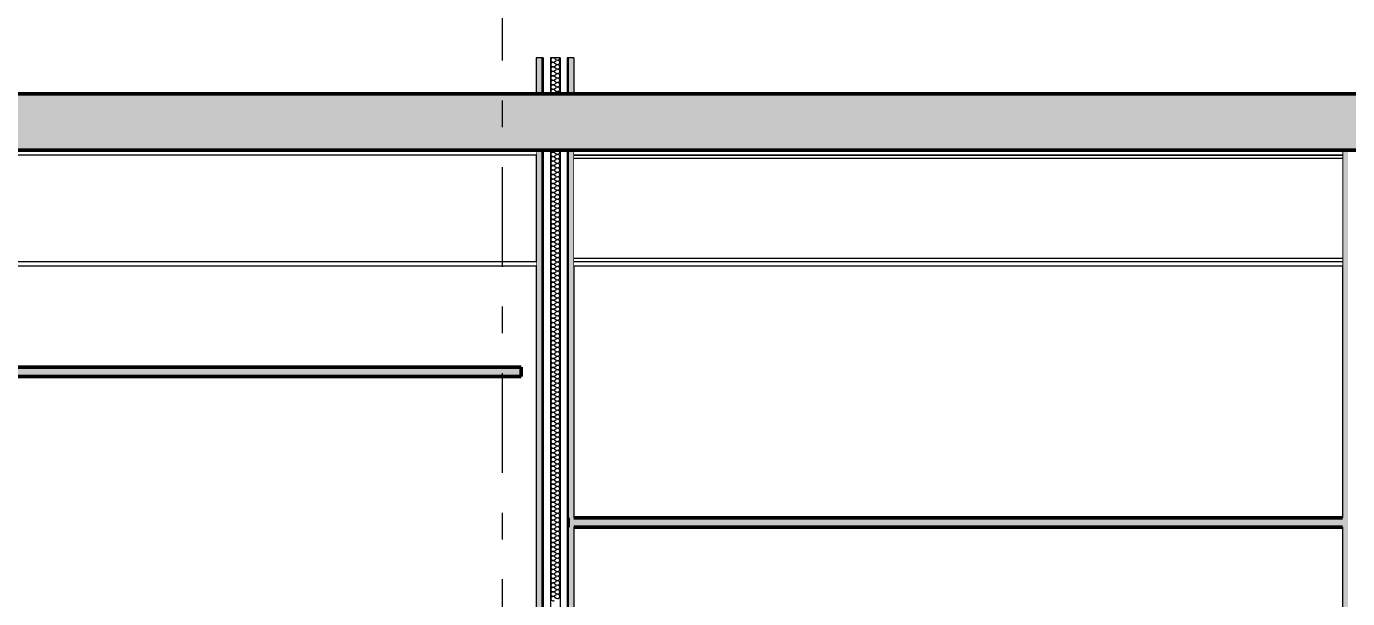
# Model space of a CAD drawing. Header units: millimetres. Extents: x -48147 to 1436659, y -488302 to 18123.
# Drawn here: x 1416074 to 1419576, y -472522 to -471004 of the extents above; entities that cross this region are included whole.
import ezdxf
from ezdxf.enums import TextEntityAlignment as Align

# ---------------------------------------------------------------- set-up
doc = ezdxf.new("R2010")
doc.units = ezdxf.units.MM
doc.header["$MEASUREMENT"] = 0
doc.linetypes.add('Double Dashed', pattern=[546.805537, 264.583325, -105.833328, 70.555556, -105.833328])
doc.linetypes.add('Wipeout_Contour', pattern=[1000, 0, -1000])
for name, color, linetype in [('A-230-M_FLOOR.IFC Import', 7, 'Continuous'), ('New_A-15-MG_Structural_Grid_Phase_2', 7, 'Continuous'), ('New_A-20-M_Ceiling', 7, 'Continuous'), ('New_A-20-M_Floor_Slab', 7, 'Continuous'), ('New_A-25-M_Wall_Int', 7, 'Continuous'), ('New_A-95-D_1_20', 7, 'Continuous'), ('S-280-M_STRUCT_FRAME.IFC Import', 7, 'Continuous')]:
    doc.layers.add(name, color=color, linetype=linetype)
for name, color, linetype, lineweight, true_color in [('A-230-M_FLOOR.IFC Import_Pen_No__109', 7, 'Continuous', 15, 0xa6a6a6), ('A-230-M_FLOOR.IFC Import_Pen_No__29', 7, 'Continuous', 50, 0x2a2a2a), ('New_A-15-MG_Structural_Grid_Phase_2_Pen_No__222', 7, 'Continuous', 13, 0x65af33), ('New_A-20-M_Ceiling_Pen_No__107', 7, 'Continuous', 15, 0xa6a6a6), ('New_A-20-M_Ceiling_Pen_No__29', 7, 'Continuous', 50, 0x2a2a2a), ('New_A-25-M_Wall_Int_Pen_No__107', 7, 'Continuous', 15, 0xa6a6a6)]:
    doc.layers.add(name, color=color, linetype=linetype, lineweight=lineweight, true_color=true_color)
for name, color, linetype, lineweight in [('New_A-25-M_Wall_Int_Pen_No__1', 7, 'Continuous', 13), ('New_A-95-D_1_20_Pen_No__1', 7, 'Continuous', 13), ('S-280-M_STRUCT_FRAME.IFC Import_Pen_No__90', 8, 'Continuous', 20)]:
    doc.layers.add(name, color=color, linetype=linetype, lineweight=lineweight)
doc.styles.add('GENERATED_STYLE_1', font='')
doc.styles.add('GENERATED_STYLE_2', font='')
doc.styles.get('GENERATED_STYLE_1').set_extended_font_data('Arial')
doc.styles.get('GENERATED_STYLE_2').set_extended_font_data('Swis721 BT')
doc.dimstyles.new('GENERATED_STYLE__3', dxfattribs={"dimtxt": 125, "dimasz": 47.5, "dimexe": 0.18, "dimexo": 50, "dimgap": 0.09, "dimtad": 1, "dimdec": 0, "dimzin": 0, "dimdsep": 46, "dimtxsty": 'GENERATED_STYLE_1', "dimblk": 'ARROWHEAD_2', "dimblk1": 'ARROWHEAD_2', "dimblk2": 'ARROWHEAD_2', "dimcen": 0.09, "dimclrd": 7, "dimclre": 7, "dimclrt": 7, "dimadec": 0, "dimazin": 0, "dimtfac": 1, "dimtdec": 4, "dimtmove": 2, "dimatfit": 3, "dimfxl": 1, "dimtolj": 1, "dimtzin": 0, "dimarcsym": 0})
doc.dimstyles.new('GENERATED_STYLE__4', dxfattribs={"dimtxt": 125, "dimasz": 47.5, "dimexe": 0.18, "dimexo": 50, "dimgap": 0.09, "dimtad": 1, "dimdec": 0, "dimzin": 0, "dimdsep": 46, "dimtxsty": 'GENERATED_STYLE_1', "dimblk": 'ARROWHEAD_2', "dimblk1": 'ARROWHEAD_2', "dimblk2": 'ARROWHEAD_2', "dimcen": 0.09, "dimclrd": 7, "dimclre": 7, "dimclrt": 7, "dimadec": 0, "dimazin": 0, "dimtfac": 1, "dimtdec": 4, "dimtmove": 0, "dimatfit": 3, "dimfxl": 1, "dimtolj": 1, "dimtzin": 0, "dimarcsym": 0})

# ---------------------------------------------------------------- blocks, each defined once
blk = doc.blocks.new('Section Elem_10_2', base_point=(1424163.9, -483032.8))
at = {"layer": 'New_A-25-M_Wall_Int_Pen_No__107', "linetype": 'Continuous'}
blk.add_hatch(color=256, dxfattribs=at).paths.add_polyline_path([(1419562.1, -472332.8), (1419562.1, -475232.8), (1419577.1, -475232.8), (1419577.1, -471332.8), (1419562.1, -471332.8), (1419562.1, -472307.8), (1419576, -472307.8), (1419576, -472332.8)])
at = {"layer": 'New_A-25-M_Wall_Int_Pen_No__1', "linetype": 'Continuous'}
for p, q in [((1419562.1, -471332.8), (1419562.1, -472307.8)), ((1419562.1, -472332.8), (1419562.1, -474932.8))]:
    blk.add_line(p, q, dxfattribs=at)
blk = doc.blocks.new('Section Elem_188_2', base_point=(1424163.9, -483032.8))
at = {"color": 254, "linetype": 'Wipeout_Contour', "lineweight": 0, "ltscale": 11966422.32385214}
blk.add_wipeout([(1413311.7, -470907.8), (1413311.7, -471182.8), (1417425.4, -471182.8), (1417425.4, -471087.8), (1417525.4, -471087.8), (1417525.4, -471182.8), (1430462.9, -471182.8), (1430462.9, -470907.8)], dxfattribs=at).dxf.layer = 'New_A-20-M_Floor_Slab'
blk = doc.blocks.new('Section Elem_193_2', base_point=(1424163.9, -483032.8))
at = {"layer": 'New_A-20-M_Ceiling_Pen_No__107', "linetype": 'Continuous'}
blk.add_hatch(color=256, dxfattribs=at).paths.add_polyline_path([(1419576, -472307.8), (1417510.4, -472307.8), (1417510.4, -472332.8), (1419576, -472332.8)])
at = {"layer": 'New_A-20-M_Ceiling_Pen_No__29', "linetype": 'Continuous'}
for p, q in [((1417510.4, -472307.8), (1417510.4, -472332.8)), ((1419562.1, -472307.8), (1417525.4, -472307.8)), ((1419562.1, -472332.8), (1417525.4, -472332.8))]:
    blk.add_line(p, q, dxfattribs=at)
blk = doc.blocks.new('Section Elem_195_2', base_point=(1424163.9, -483032.8))
at = {"color": 254, "linetype": 'Wipeout_Contour', "lineweight": 0, "ltscale": 50714756.42789823}
blk.add_wipeout([(1413335.4, -471907.8), (1417385.4, -471907.8), (1417385.4, -471932.8), (1413335.4, -471932.8), (1413335.4, -474014.8), (1413356.7, -474014.8), (1413356.7, -474032.8), (1413335.4, -474032.8), (1413335.4, -474932.8), (1417425.4, -474932.8), (1417425.4, -474232.8), (1417348.8, -474232.8), (1417340.8, -474215.6), (1417340.8, -473611), (1417348.8, -473593.8), (1417425.4, -473593.8), (1417425.4, -471639.4), (1413462.3, -471639.4), (1413462.3, -471627.6), (1417425.4, -471627.6), (1417425.4, -471344.6), (1413462.3, -471344.6), (1413462.3, -471332.8), (1413412.1, -471332.8), (1413412.1, -471347.8), (1413349.9, -471347.8), (1413342.7, -471350.8), (1413339.7, -471358), (1413339.7, -471765.6), (1413342.7, -471772.8), (1413349.9, -471775.8), (1413412.1, -471775.8), (1413412.1, -471790.8), (1413335.4, -471790.8)], dxfattribs=at).dxf.layer = 'New_A-25-M_Wall_Int'
blk = doc.blocks.new('Section Elem_310_2', base_point=(1424163.9, -483032.8))
at = {"layer": 'New_A-20-M_Ceiling_Pen_No__107', "linetype": 'Continuous'}
blk.add_hatch(color=256, dxfattribs=at).paths.add_polyline_path([(1417385.4, -471907.8), (1413335.4, -471907.8), (1413335.4, -471932.8), (1417385.4, -471932.8)])
at = {"layer": 'New_A-20-M_Ceiling_Pen_No__29', "linetype": 'Continuous'}
for p, q in [((1417385.4, -471907.8), (1413335.4, -471907.8)), ((1417385.4, -471907.8), (1417385.4, -471932.8)), ((1417385.4, -471932.8), (1413335.4, -471932.8))]:
    blk.add_line(p, q, dxfattribs=at)
blk = doc.blocks.new('*X370', base_point=(1424163.9, -483032.8))
at = {"layer": 'New_A-25-M_Wall_Int_Pen_No__107', "linetype": 'Continuous'}
for p, q in [((1417473.5, -471088.7), (1417478.3, -471092.3)), ((1417473.5, -471098.3), (1417478.3, -471094.7)), ((1417473.5, -471100.7), (1417478.3, -471104.2)), ((1417473.5, -471110.2), (1417478.3, -471106.6)), ((1417473.5, -471112.6), (1417478.3, -471116.1)), ((1417473.5, -471122.1), (1417478.3, -471118.5)), ((1417473.5, -471124.5), (1417478.3, -471128)), ((1417473.5, -471134), (1417478.3, -471130.4)), ((1417473.5, -471136.4), (1417478.3, -471139.9)), ((1417473.5, -471145.9), (1417478.3, -471142.3)), ((1417473.5, -471148.3), (1417478.3, -471151.8)), ((1417473.5, -471157.8), (1417478.3, -471154.2)), ((1417473.5, -471160.2), (1417478.3, -471163.7)), ((1417473.5, -471169.7), (1417478.3, -471166.1)), ((1417473.5, -471172.1), (1417478.3, -471175.7)), ((1417473.5, -471181.6), (1417478.3, -471178)), ((1417473.5, -471184), (1417478.3, -471187.6)), ((1417473.5, -471193.5), (1417478.3, -471189.9)), ((1417473.5, -471195.9), (1417478.3, -471199.5)), ((1417473.5, -471205.4), (1417478.3, -471201.8)), ((1417473.5, -471207.8), (1417478.3, -471211.4)), ((1417473.5, -471217.3), (1417478.3, -471213.7)), ((1417473.5, -471219.7), (1417478.3, -471223.3)), ((1417473.5, -471229.2), (1417478.3, -471225.7)), ((1417473.5, -471231.6), (1417478.3, -471235.2)), ((1417473.5, -471241.1), (1417478.3, -471237.6)), ((1417473.5, -471243.5), (1417478.3, -471247.1)), ((1417473.5, -471253), (1417478.3, -471249.5)), ((1417473.5, -471255.4), (1417478.3, -471259)), ((1417473.5, -471264.9), (1417478.3, -471261.4)), ((1417473.5, -471267.3), (1417478.3, -471270.9)), ((1417473.5, -471276.8), (1417478.3, -471273.3)), ((1417473.5, -471279.2), (1417478.3, -471282.8)), ((1417473.5, -471288.7), (1417478.3, -471285.2)), ((1417473.5, -471291.1), (1417478.3, -471294.7)), ((1417473.5, -471300.7), (1417478.3, -471297.1)), ((1417473.5, -471303), (1417478.3, -471306.6)), ((1417473.5, -471312.6), (1417478.3, -471309)), ((1417473.5, -471314.9), (1417478.3, -471318.5)), ((1417473.5, -471324.5), (1417478.3, -471320.9)), ((1417473.5, -471326.8), (1417478.3, -471330.4)), ((1417473.5, -471336.4), (1417478.3, -471332.8)), ((1417473.5, -471338.7), (1417478.3, -471342.3)), ((1417473.5, -471348.3), (1417478.3, -471344.7)), ((1417473.5, -471350.7), (1417478.3, -471354.2)), ((1417473.5, -471360.2), (1417478.3, -471356.6)), ((1417473.5, -471362.6), (1417478.3, -471366.1)), ((1417473.5, -471372.1), (1417478.3, -471368.5)), ((1417473.5, -471374.5), (1417478.3, -471378)), ((1417473.5, -471384), (1417478.3, -471380.4)), ((1417473.5, -471386.4), (1417478.3, -471389.9)), ((1417473.5, -471395.9), (1417478.3, -471392.3)), ((1417473.5, -471398.3), (1417478.3, -471401.8)), ((1417473.5, -471407.8), (1417478.3, -471404.2)), ((1417473.5, -471410.2), (1417478.3, -471413.7)), ((1417473.5, -471419.7), (1417478.3, -471416.1)), ((1417473.5, -471422.1), (1417478.3, -471425.7)), ((1417473.5, -471431.6), (1417478.3, -471428)), ((1417473.5, -471434), (1417478.3, -471437.6)), ((1417473.5, -471443.5), (1417478.3, -471439.9)), ((1417473.5, -471445.9), (1417478.3, -471449.5)), ((1417473.5, -471455.4), (1417478.3, -471451.8)), ((1417473.5, -471457.8), (1417478.3, -471461.4)), ((1417473.5, -471467.3), (1417478.3, -471463.7)), ((1417473.5, -471469.7), (1417478.3, -471473.3)), ((1417473.5, -471479.2), (1417478.3, -471475.7)), ((1417473.5, -471481.6), (1417478.3, -471485.2)), ((1417473.5, -471491.1), (1417478.3, -471487.6)), ((1417473.5, -471493.5), (1417478.3, -471497.1)), ((1417473.5, -471503), (1417478.3, -471499.5)), ((1417473.5, -471505.4), (1417478.3, -471509)), ((1417473.5, -471514.9), (1417478.3, -471511.4)), ((1417473.5, -471517.3), (1417478.3, -471520.9)), ((1417473.5, -471526.8), (1417478.3, -471523.3)), ((1417473.5, -471529.2), (1417478.3, -471532.8)), ((1417473.5, -471538.7), (1417478.3, -471535.2)), ((1417473.5, -471541.1), (1417478.3, -471544.7)), ((1417473.5, -471550.7), (1417478.3, -471547.1)), ((1417473.5, -471553), (1417478.3, -471556.6)), ((1417473.5, -471562.6), (1417478.3, -471559)), ((1417473.5, -471564.9), (1417478.3, -471568.5)), ((1417473.5, -471574.5), (1417478.3, -471570.9)), ((1417473.5, -471576.8), (1417478.3, -471580.4)), ((1417473.5, -471586.4), (1417478.3, -471582.8)), ((1417473.5, -471588.7), (1417478.3, -471592.3)), ((1417473.5, -471598.3), (1417478.3, -471594.7)), ((1417473.5, -471600.7), (1417478.3, -471604.2)), ((1417473.5, -471610.2), (1417478.3, -471606.6)), ((1417473.5, -471612.6), (1417478.3, -471616.1)), ((1417473.5, -471622.1), (1417478.3, -471618.5)), ((1417473.5, -471624.5), (1417478.3, -471628)), ((1417473.5, -471634), (1417478.3, -471630.4)), ((1417473.5, -471636.4), (1417478.3, -471639.9)), ((1417473.5, -471645.9), (1417478.3, -471642.3)), ((1417473.5, -471648.3), (1417478.3, -471651.8)), ((1417473.5, -471657.8), (1417478.3, -471654.2)), ((1417473.5, -471660.2), (1417478.3, -471663.7)), ((1417473.5, -471669.7), (1417478.3, -471666.1)), ((1417473.5, -471672.1), (1417478.3, -471675.7)), ((1417473.5, -471681.6), (1417478.3, -471678)), ((1417473.5, -471684), (1417478.3, -471687.6)), ((1417473.5, -471693.5), (1417478.3, -471689.9)), ((1417473.5, -471695.9), (1417478.3, -471699.5)), ((1417473.5, -471705.4), (1417478.3, -471701.8)), ((1417473.5, -471707.8), (1417478.3, -471711.4)), ((1417473.5, -471717.3), (1417478.3, -471713.7)), ((1417473.5, -471719.7), (1417478.3, -471723.3)), ((1417473.5, -471729.2), (1417478.3, -471725.7)), ((1417473.5, -471731.6), (1417478.3, -471735.2)), ((1417473.5, -471741.1), (1417478.3, -471737.6)), ((1417473.5, -471743.5), (1417478.3, -471747.1)), ((1417473.5, -471753), (1417478.3, -471749.5)), ((1417473.5, -471755.4), (1417478.3, -471759)), ((1417473.5, -471764.9), (1417478.3, -471761.4)), ((1417473.5, -471767.3), (1417478.3, -471770.9)), ((1417473.5, -471776.8), (1417478.3, -471773.3)), ((1417473.5, -471779.2), (1417478.3, -471782.8)), ((1417473.5, -471788.7), (1417478.3, -471785.2)), ((1417473.5, -471791.1), (1417478.3, -471794.7)), ((1417473.5, -471800.7), (1417478.3, -471797.1)), ((1417473.5, -471803), (1417478.3, -471806.6)), ((1417473.5, -471812.6), (1417478.3, -471809)), ((1417473.5, -471814.9), (1417478.3, -471818.5)), ((1417473.5, -471824.5), (1417478.3, -471820.9)), ((1417473.5, -471826.8), (1417478.3, -471830.4)), ((1417473.5, -471836.4), (1417478.3, -471832.8)), ((1417473.5, -471838.7), (1417478.3, -471842.3)), ((1417473.5, -471848.3), (1417478.3, -471844.7)), ((1417473.5, -471850.7), (1417478.3, -471854.2)), ((1417473.5, -471860.2), (1417478.3, -471856.6)), ((1417473.5, -471862.6), (1417478.3, -471866.1)), ((1417473.5, -471872.1), (1417478.3, -471868.5)), ((1417473.5, -471874.5), (1417478.3, -471878)), ((1417473.5, -471884), (1417478.3, -471880.4)), ((1417473.5, -471886.4), (1417478.3, -471889.9)), ((1417473.5, -471895.9), (1417478.3, -471892.3)), ((1417473.5, -471898.3), (1417478.3, -471901.8)), ((1417473.5, -471907.8), (1417478.3, -471904.2)), ((1417473.5, -471910.2), (1417478.3, -471913.7)), ((1417473.5, -471919.7), (1417478.3, -471916.1)), ((1417473.5, -471922.1), (1417478.3, -471925.7)), ((1417473.5, -471931.6), (1417478.3, -471928)), ((1417473.5, -471934), (1417478.3, -471937.6)), ((1417473.5, -471943.5), (1417478.3, -471939.9)), ((1417473.5, -471945.9), (1417478.3, -471949.5)), ((1417473.5, -471955.4), (1417478.3, -471951.8)), ((1417473.5, -471957.8), (1417478.3, -471961.4)), ((1417473.5, -471967.3), (1417478.3, -471963.7)), ((1417473.5, -471969.7), (1417478.3, -471973.3)), ((1417473.5, -471979.2), (1417478.3, -471975.7)), ((1417473.5, -471981.6), (1417478.3, -471985.2)), ((1417473.5, -471991.1), (1417478.3, -471987.6)), ((1417473.5, -471993.5), (1417478.3, -471997.1)), ((1417473.5, -472003), (1417478.3, -471999.5)), ((1417473.5, -472005.4), (1417478.3, -472009)), ((1417473.5, -472014.9), (1417478.3, -472011.4)), ((1417473.5, -472017.3), (1417478.3, -472020.9)), ((1417473.5, -472026.8), (1417478.3, -472023.3)), ((1417473.5, -472029.2), (1417478.3, -472032.8)), ((1417473.5, -472038.7), (1417478.3, -472035.2)), ((1417473.5, -472041.1), (1417478.3, -472044.7)), ((1417473.5, -472050.7), (1417478.3, -472047.1)), ((1417473.5, -472053), (1417478.3, -472056.6)), ((1417473.5, -472062.6), (1417478.3, -472059)), ((1417473.5, -472064.9), (1417478.3, -472068.5)), ((1417473.5, -472074.5), (1417478.3, -472070.9)), ((1417473.5, -472076.8), (1417478.3, -472080.4)), ((1417473.5, -472086.4), (1417478.3, -472082.8)), ((1417473.5, -472088.7), (1417478.3, -472092.3)), ((1417473.5, -472098.3), (1417478.3, -472094.7)), ((1417473.5, -472100.7), (1417478.3, -472104.2)), ((1417473.5, -472110.2), (1417478.3, -472106.6)), ((1417473.5, -472112.6), (1417478.3, -472116.1)), ((1417473.5, -472122.1), (1417478.3, -472118.5)), ((1417473.5, -472124.5), (1417478.3, -472128)), ((1417473.5, -472134), (1417478.3, -472130.4)), ((1417473.5, -472136.4), (1417478.3, -472139.9)), ((1417473.5, -472145.9), (1417478.3, -472142.3)), ((1417473.5, -472148.3), (1417478.3, -472151.8)), ((1417473.5, -472157.8), (1417478.3, -472154.2)), ((1417473.5, -472160.2), (1417478.3, -472163.7)), ((1417473.5, -472169.7), (1417478.3, -472166.1)), ((1417473.5, -472172.1), (1417478.3, -472175.7)), ((1417473.5, -472181.6), (1417478.3, -472178)), ((1417473.5, -472184), (1417478.3, -472187.6)), ((1417473.5, -472193.5), (1417478.3, -472189.9)), ((1417473.5, -472195.9), (1417478.3, -472199.5)), ((1417473.5, -472205.4), (1417478.3, -472201.8)), ((1417473.5, -472207.8), (1417478.3, -472211.4)), ((1417473.5, -472217.3), (1417478.3, -472213.7)), ((1417473.5, -472219.7), (1417478.3, -472223.3)), ((1417473.5, -472229.2), (1417478.3, -472225.7)), ((1417473.5, -472231.6), (1417478.3, -472235.2)), ((1417473.5, -472241.1), (1417478.3, -472237.6)), ((1417473.5, -472243.5), (1417478.3, -472247.1)), ((1417473.5, -472253), (1417478.3, -472249.5)), ((1417473.5, -472255.4), (1417478.3, -472259)), ((1417473.5, -472264.9), (1417478.3, -472261.4)), ((1417473.5, -472267.3), (1417478.3, -472270.9)), ((1417473.5, -472276.8), (1417478.3, -472273.3)), ((1417473.5, -472279.2), (1417478.3, -472282.8)), ((1417473.5, -472288.7), (1417478.3, -472285.2)), ((1417473.5, -472291.1), (1417478.3, -472294.7)), ((1417473.5, -472300.7), (1417478.3, -472297.1)), ((1417473.5, -472303), (1417478.3, -472306.6)), ((1417473.5, -472312.6), (1417478.3, -472309)), ((1417473.5, -472314.9), (1417478.3, -472318.5)), ((1417473.5, -472324.5), (1417478.3, -472320.9)), ((1417473.5, -472326.8), (1417478.3, -472330.4)), ((1417473.5, -472336.4), (1417478.3, -472332.8)), ((1417473.5, -472338.7), (1417478.3, -472342.3)), ((1417473.5, -472348.3), (1417478.3, -472344.7)), ((1417473.5, -472350.7), (1417478.3, -472354.2)), ((1417473.5, -472360.2), (1417478.3, -472356.6)), ((1417473.5, -472362.6), (1417478.3, -472366.1)), ((1417473.5, -472372.1), (1417478.3, -472368.5)), ((1417473.5, -472374.5), (1417478.3, -472378)), ((1417473.5, -472384), (1417478.3, -472380.4)), ((1417473.5, -472386.4), (1417478.3, -472389.9)), ((1417473.5, -472395.9), (1417478.3, -472392.3)), ((1417473.5, -472398.3), (1417478.3, -472401.8)), ((1417473.5, -472407.8), (1417478.3, -472404.2)), ((1417473.5, -472410.2), (1417478.3, -472413.7)), ((1417473.5, -472419.7), (1417478.3, -472416.1)), ((1417473.5, -472422.1), (1417478.3, -472425.7)), ((1417473.5, -472431.6), (1417478.3, -472428)), ((1417473.5, -472434), (1417478.3, -472437.6)), ((1417473.5, -472443.5), (1417478.3, -472439.9)), ((1417473.5, -472445.9), (1417478.3, -472449.5)), ((1417473.5, -472455.4), (1417478.3, -472451.8)), ((1417473.5, -472457.8), (1417478.3, -472461.4)), ((1417473.5, -472467.3), (1417478.3, -472463.7)), ((1417473.5, -472469.7), (1417478.3, -472473.3)), ((1417473.5, -472479.2), (1417478.3, -472475.7)), ((1417473.5, -472481.6), (1417478.3, -472485.2)), ((1417473.5, -472491.1), (1417478.3, -472487.6)), ((1417473.5, -472493.5), (1417478.3, -472497.1)), ((1417473.5, -472503), (1417478.3, -472499.5)), ((1417473.5, -472505.4), (1417478.3, -472509)), ((1417473.5, -472514.9), (1417478.3, -472511.4)), ((1417473.5, -472517.3), (1417478.3, -472520.9))]:
    blk.add_line(p, q, dxfattribs=at)
for centre, start, end in [((1417470, -471093.5), 106.2602, 306.8699), ((1417470, -471093.5), 53.1301, 73.7398), ((1417481.9, -471087.6), 233.1301, 357.7076), ((1417470, -471105.4), 53.1301, 306.8699), ((1417470, -471117.3), 53.1301, 306.8699), ((1417470, -471129.2), 53.1301, 306.8699), ((1417481.9, -471099.5), 0, 126.8699), ((1417481.9, -471099.5), 233.1301, 0), ((1417481.9, -471111.4), 0, 126.8699), ((1417481.9, -471111.4), 233.1301, 0), ((1417481.9, -471123.3), 0, 126.8699), ((1417481.9, -471123.3), 233.1301, 0), ((1417470, -471141.1), 53.1301, 306.8699), ((1417470, -471153), 53.1301, 306.8699), ((1417470, -471164.9), 53.1301, 306.8699), ((1417481.9, -471135.2), 0, 126.8699), ((1417481.9, -471135.2), 233.1301, 0), ((1417481.9, -471147.1), 0, 126.8699), ((1417481.9, -471147.1), 233.1301, 0), ((1417481.9, -471159), 0, 126.8699), ((1417481.9, -471159), 233.1301, 0), ((1417470, -471176.8), 53.1301, 306.8699), ((1417470, -471188.7), 53.1301, 306.8699), ((1417470, -471200.7), 53.1301, 306.8699), ((1417481.9, -471170.9), 0, 126.8699), ((1417481.9, -471170.9), 233.1301, 0), ((1417481.9, -471182.8), 0, 126.8699), ((1417481.9, -471182.8), 233.1301, 0), ((1417481.9, -471194.7), 0, 126.8699), ((1417481.9, -471194.7), 233.1301, 0), ((1417470, -471212.6), 53.1301, 306.8699), ((1417470, -471224.5), 53.1301, 306.8699), ((1417470, -471236.4), 53.1301, 306.8699), ((1417481.9, -471206.6), 0, 126.8699), ((1417481.9, -471206.6), 233.1301, 0), ((1417481.9, -471218.5), 0, 126.8699), ((1417481.9, -471218.5), 233.1301, 0), ((1417481.9, -471230.4), 0, 126.8699), ((1417481.9, -471230.4), 233.1301, 0), ((1417470, -471248.3), 53.1301, 306.8699), ((1417470, -471260.2), 53.1301, 306.8699), ((1417470, -471272.1), 53.1301, 306.8699), ((1417481.9, -471242.3), 0, 126.8699), ((1417481.9, -471242.3), 233.1301, 0), ((1417481.9, -471254.2), 0, 126.8699), ((1417481.9, -471254.2), 233.1301, 0), ((1417481.9, -471266.1), 0, 126.8699), ((1417481.9, -471266.1), 233.1301, 0), ((1417470, -471284), 53.1301, 306.8699), ((1417470, -471295.9), 53.1301, 306.8699), ((1417470, -471307.8), 53.1301, 306.8699), ((1417481.9, -471278), 0, 126.8699), ((1417481.9, -471278), 233.1301, 0), ((1417481.9, -471289.9), 0, 126.8699), ((1417481.9, -471289.9), 233.1301, 0), ((1417481.9, -471301.8), 0, 126.8699), ((1417481.9, -471301.8), 233.1301, 0), ((1417470, -471319.7), 53.1301, 306.8699), ((1417470, -471331.6), 53.1301, 306.8699), ((1417481.9, -471313.7), 0, 126.8699), ((1417481.9, -471313.7), 233.1301, 0), ((1417481.9, -471325.7), 0, 126.8699), ((1417481.9, -471325.7), 233.1301, 0), ((1417481.9, -471337.6), 0, 126.8699), ((1417470, -471343.5), 53.1301, 306.8699), ((1417470, -471355.4), 53.1301, 306.8699), ((1417470, -471367.3), 53.1301, 306.8699), ((1417481.9, -471337.6), 233.1301, 0), ((1417481.9, -471349.5), 0, 126.8699), ((1417481.9, -471349.5), 233.1301, 0), ((1417481.9, -471361.4), 0, 126.8699), ((1417481.9, -471361.4), 233.1301, 0), ((1417481.9, -471373.3), 0, 126.8699), ((1417470, -471379.2), 53.1301, 306.8699), ((1417470, -471391.1), 53.1301, 306.8699), ((1417470, -471403), 53.1301, 306.8699), ((1417481.9, -471373.3), 233.1301, 0), ((1417481.9, -471385.2), 0, 126.8699), ((1417481.9, -471385.2), 233.1301, 0), ((1417481.9, -471397.1), 0, 126.8699), ((1417481.9, -471397.1), 233.1301, 0), ((1417481.9, -471409), 0, 126.8699), ((1417470, -471414.9), 53.1301, 306.8699), ((1417470, -471426.8), 53.1301, 306.8699), ((1417470, -471438.7), 53.1301, 306.8699), ((1417481.9, -471409), 233.1301, 0), ((1417481.9, -471420.9), 0, 126.8699), ((1417481.9, -471420.9), 233.1301, 0), ((1417481.9, -471432.8), 0, 126.8699), ((1417481.9, -471432.8), 233.1301, 0), ((1417481.9, -471444.7), 0, 126.8699), ((1417470, -471450.7), 53.1301, 306.8699), ((1417470, -471462.6), 53.1301, 306.8699), ((1417470, -471474.5), 53.1301, 306.8699), ((1417481.9, -471444.7), 233.1301, 0), ((1417481.9, -471456.6), 0, 126.8699), ((1417481.9, -471456.6), 233.1301, 0), ((1417481.9, -471468.5), 0, 126.8699), ((1417481.9, -471468.5), 233.1301, 0), ((1417481.9, -471480.4), 0, 126.8699), ((1417470, -471486.4), 53.1301, 306.8699), ((1417470, -471498.3), 53.1301, 306.8699), ((1417470, -471510.2), 53.1301, 306.8699), ((1417481.9, -471480.4), 233.1301, 0), ((1417481.9, -471492.3), 0, 126.8699), ((1417481.9, -471492.3), 233.1301, 0), ((1417481.9, -471504.2), 0, 126.8699), ((1417481.9, -471504.2), 233.1301, 0), ((1417481.9, -471516.1), 0, 126.8699), ((1417470, -471522.1), 53.1301, 306.8699), ((1417470, -471534), 53.1301, 306.8699), ((1417470, -471545.9), 53.1301, 306.8699), ((1417481.9, -471516.1), 233.1301, 0), ((1417481.9, -471528), 0, 126.8699), ((1417481.9, -471528), 233.1301, 0), ((1417481.9, -471539.9), 0, 126.8699), ((1417481.9, -471539.9), 233.1301, 0), ((1417481.9, -471551.8), 0, 126.8699), ((1417470, -471557.8), 53.1301, 306.8699), ((1417470, -471569.7), 53.1301, 306.8699), ((1417470, -471581.6), 53.1301, 306.8699), ((1417481.9, -471551.8), 233.1301, 0), ((1417481.9, -471563.7), 0, 126.8699), ((1417481.9, -471563.7), 233.1301, 0), ((1417481.9, -471575.7), 0, 126.8699), ((1417481.9, -471575.7), 233.1301, 0), ((1417481.9, -471587.6), 0, 126.8699), ((1417470, -471593.5), 53.1301, 306.8699), ((1417470, -471605.4), 53.1301, 306.8699), ((1417470, -471617.3), 53.1301, 306.8699), ((1417481.9, -471587.6), 233.1301, 0), ((1417481.9, -471599.5), 0, 126.8699), ((1417481.9, -471599.5), 233.1301, 0), ((1417481.9, -471611.4), 0, 126.8699), ((1417481.9, -471611.4), 233.1301, 0), ((1417481.9, -471623.3), 0, 126.8699), ((1417470, -471629.2), 53.1301, 306.8699), ((1417470, -471641.1), 53.1301, 306.8699), ((1417470, -471653), 53.1301, 306.8699), ((1417481.9, -471623.3), 233.1301, 0), ((1417481.9, -471635.2), 0, 126.8699), ((1417481.9, -471635.2), 233.1301, 0), ((1417481.9, -471647.1), 0, 126.8699), ((1417481.9, -471647.1), 233.1301, 0), ((1417470, -471664.9), 53.1301, 306.8699), ((1417470, -471676.8), 53.1301, 306.8699), ((1417470, -471688.7), 53.1301, 306.8699), ((1417481.9, -471659), 0, 126.8699), ((1417481.9, -471659), 233.1301, 0), ((1417481.9, -471670.9), 0, 126.8699), ((1417481.9, -471670.9), 233.1301, 0), ((1417481.9, -471682.8), 0, 126.8699), ((1417481.9, -471682.8), 233.1301, 0), ((1417470, -471700.7), 53.1301, 306.8699), ((1417470, -471712.6), 53.1301, 306.8699), ((1417470, -471724.5), 53.1301, 306.8699), ((1417481.9, -471694.7), 0, 126.8699), ((1417481.9, -471694.7), 233.1301, 0), ((1417481.9, -471706.6), 0, 126.8699), ((1417481.9, -471706.6), 233.1301, 0), ((1417481.9, -471718.5), 0, 126.8699), ((1417481.9, -471718.5), 233.1301, 0), ((1417470, -471736.4), 53.1301, 306.8699), ((1417470, -471748.3), 53.1301, 306.8699), ((1417470, -471760.2), 53.1301, 306.8699), ((1417481.9, -471730.4), 0, 126.8699), ((1417481.9, -471730.4), 233.1301, 0), ((1417481.9, -471742.3), 0, 126.8699), ((1417481.9, -471742.3), 233.1301, 0), ((1417481.9, -471754.2), 0, 126.8699), ((1417481.9, -471754.2), 233.1301, 0), ((1417470, -471772.1), 53.1301, 306.8699), ((1417470, -471784), 53.1301, 306.8699), ((1417470, -471795.9), 53.1301, 306.8699), ((1417481.9, -471766.1), 0, 126.8699), ((1417481.9, -471766.1), 233.1301, 0), ((1417481.9, -471778), 0, 126.8699), ((1417481.9, -471778), 233.1301, 0), ((1417481.9, -471789.9), 0, 126.8699), ((1417481.9, -471789.9), 233.1301, 0), ((1417470, -471807.8), 53.1301, 306.8699), ((1417470, -471819.7), 53.1301, 306.8699), ((1417470, -471831.6), 53.1301, 306.8699), ((1417481.9, -471801.8), 0, 126.8699), ((1417481.9, -471801.8), 233.1301, 0), ((1417481.9, -471813.7), 0, 126.8699), ((1417481.9, -471813.7), 233.1301, 0), ((1417481.9, -471825.7), 0, 126.8699), ((1417481.9, -471825.7), 233.1301, 0), ((1417470, -471843.5), 53.1301, 306.8699), ((1417470, -471855.4), 53.1301, 306.8699), ((1417470, -471867.3), 53.1301, 306.8699), ((1417481.9, -471837.6), 0, 126.8699), ((1417481.9, -471837.6), 233.1301, 0), ((1417481.9, -471849.5), 0, 126.8699), ((1417481.9, -471849.5), 233.1301, 0), ((1417481.9, -471861.4), 0, 126.8699), ((1417481.9, -471861.4), 233.1301, 0), ((1417470, -471879.2), 53.1301, 306.8699), ((1417470, -471891.1), 53.1301, 306.8699), ((1417470, -471903), 53.1301, 306.8699), ((1417481.9, -471873.3), 0, 126.8699), ((1417481.9, -471873.3), 233.1301, 0), ((1417481.9, -471885.2), 0, 126.8699), ((1417481.9, -471885.2), 233.1301, 0), ((1417481.9, -471897.1), 0, 126.8699), ((1417481.9, -471897.1), 233.1301, 0), ((1417470, -471914.9), 53.1301, 306.8699), ((1417470, -471926.8), 53.1301, 306.8699), ((1417481.9, -471909), 0, 126.8699), ((1417481.9, -471909), 233.1301, 0), ((1417481.9, -471920.9), 0, 126.8699), ((1417481.9, -471920.9), 233.1301, 0), ((1417481.9, -471932.8), 0, 126.8699), ((1417470, -471938.7), 53.1301, 306.8699), ((1417470, -471950.7), 53.1301, 306.8699), ((1417470, -471962.6), 53.1301, 306.8699), ((1417481.9, -471932.8), 233.1301, 0), ((1417481.9, -471944.7), 0, 126.8699), ((1417481.9, -471944.7), 233.1301, 0), ((1417481.9, -471956.6), 0, 126.8699), ((1417481.9, -471956.6), 233.1301, 0), ((1417481.9, -471968.5), 0, 126.8699), ((1417470, -471974.5), 53.1301, 306.8699), ((1417470, -471986.4), 53.1301, 306.8699), ((1417470, -471998.3), 53.1301, 306.8699), ((1417481.9, -471968.5), 233.1301, 0), ((1417481.9, -471980.4), 0, 126.8699), ((1417481.9, -471980.4), 233.1301, 0), ((1417481.9, -471992.3), 0, 126.8699), ((1417481.9, -471992.3), 233.1301, 0), ((1417481.9, -472004.2), 0, 126.8699), ((1417470, -472010.2), 53.1301, 306.8699), ((1417470, -472022.1), 53.1301, 306.8699), ((1417470, -472034), 53.1301, 306.8699), ((1417481.9, -472004.2), 233.1301, 0), ((1417481.9, -472016.1), 0, 126.8699), ((1417481.9, -472016.1), 233.1301, 0), ((1417481.9, -472028), 0, 126.8699), ((1417481.9, -472028), 233.1301, 0), ((1417481.9, -472039.9), 0, 126.8699), ((1417470, -472045.9), 53.1301, 306.8699), ((1417470, -472057.8), 53.1301, 306.8699), ((1417470, -472069.7), 53.1301, 306.8699), ((1417481.9, -472039.9), 233.1301, 0), ((1417481.9, -472051.8), 0, 126.8699), ((1417481.9, -472051.8), 233.1301, 0), ((1417481.9, -472063.7), 0, 126.8699), ((1417481.9, -472063.7), 233.1301, 0), ((1417481.9, -472075.7), 0, 126.8699), ((1417470, -472081.6), 53.1301, 306.8699), ((1417470, -472093.5), 53.1301, 306.8699), ((1417470, -472105.4), 53.1301, 306.8699), ((1417481.9, -472075.7), 233.1301, 0), ((1417481.9, -472087.6), 0, 126.8699), ((1417481.9, -472087.6), 233.1301, 0), ((1417481.9, -472099.5), 0, 126.8699), ((1417481.9, -472099.5), 233.1301, 0), ((1417481.9, -472111.4), 0, 126.8699), ((1417470, -472117.3), 53.1301, 306.8699), ((1417470, -472129.2), 53.1301, 306.8699), ((1417470, -472141.1), 53.1301, 306.8699), ((1417481.9, -472111.4), 233.1301, 0), ((1417481.9, -472123.3), 0, 126.8699), ((1417481.9, -472123.3), 233.1301, 0), ((1417481.9, -472135.2), 0, 126.8699), ((1417481.9, -472135.2), 233.1301, 0), ((1417481.9, -472147.1), 0, 126.8699), ((1417470, -472153), 53.1301, 306.8699), ((1417470, -472164.9), 53.1301, 306.8699), ((1417470, -472176.8), 53.1301, 306.8699), ((1417481.9, -472147.1), 233.1301, 0), ((1417481.9, -472159), 0, 126.8699), ((1417481.9, -472159), 233.1301, 0), ((1417481.9, -472170.9), 0, 126.8699), ((1417481.9, -472170.9), 233.1301, 0), ((1417481.9, -472182.8), 0, 126.8699), ((1417470, -472188.7), 53.1301, 306.8699), ((1417470, -472200.7), 53.1301, 306.8699), ((1417470, -472212.6), 53.1301, 306.8699), ((1417481.9, -472182.8), 233.1301, 0), ((1417481.9, -472194.7), 0, 126.8699), ((1417481.9, -472194.7), 233.1301, 0), ((1417481.9, -472206.6), 0, 126.8699), ((1417481.9, -472206.6), 233.1301, 0), ((1417481.9, -472218.5), 0, 126.8699), ((1417470, -472224.5), 53.1301, 306.8699), ((1417470, -472236.4), 53.1301, 306.8699), ((1417470, -472248.3), 53.1301, 306.8699), ((1417481.9, -472218.5), 233.1301, 0), ((1417481.9, -472230.4), 0, 126.8699), ((1417481.9, -472230.4), 233.1301, 0), ((1417481.9, -472242.3), 0, 126.8699), ((1417481.9, -472242.3), 233.1301, 0), ((1417470, -472260.2), 53.1301, 306.8699), ((1417470, -472272.1), 53.1301, 306.8699), ((1417470, -472284), 53.1301, 306.8699), ((1417481.9, -472254.2), 0, 126.8699), ((1417481.9, -472254.2), 233.1301, 0), ((1417481.9, -472266.1), 0, 126.8699), ((1417481.9, -472266.1), 233.1301, 0), ((1417481.9, -472278), 0, 126.8699), ((1417481.9, -472278), 233.1301, 0), ((1417470, -472295.9), 53.1301, 306.8699), ((1417470, -472307.8), 53.1301, 306.8699), ((1417470, -472319.7), 53.1301, 306.8699), ((1417481.9, -472289.9), 0, 126.8699), ((1417481.9, -472289.9), 233.1301, 0), ((1417481.9, -472301.8), 0, 126.8699), ((1417481.9, -472301.8), 233.1301, 0), ((1417481.9, -472313.7), 0, 126.8699), ((1417481.9, -472313.7), 233.1301, 0), ((1417470, -472331.6), 53.1301, 306.8699), ((1417470, -472343.5), 53.1301, 306.8699), ((1417470, -472355.4), 53.1301, 306.8699), ((1417481.9, -472325.7), 0, 126.8699), ((1417481.9, -472325.7), 233.1301, 0), ((1417481.9, -472337.6), 0, 126.8699), ((1417481.9, -472337.6), 233.1301, 0), ((1417481.9, -472349.5), 0, 126.8699), ((1417481.9, -472349.5), 233.1301, 0), ((1417470, -472367.3), 53.1301, 306.8699), ((1417470, -472379.2), 53.1301, 306.8699), ((1417470, -472391.1), 53.1301, 306.8699), ((1417481.9, -472361.4), 0, 126.8699), ((1417481.9, -472361.4), 233.1301, 0), ((1417481.9, -472373.3), 0, 126.8699), ((1417481.9, -472373.3), 233.1301, 0), ((1417481.9, -472385.2), 0, 126.8699), ((1417481.9, -472385.2), 233.1301, 0), ((1417470, -472403), 53.1301, 306.8699), ((1417470, -472414.9), 53.1301, 306.8699), ((1417470, -472426.8), 53.1301, 306.8699), ((1417481.9, -472397.1), 0, 126.8699), ((1417481.9, -472397.1), 233.1301, 0), ((1417481.9, -472409), 0, 126.8699), ((1417481.9, -472409), 233.1301, 0), ((1417481.9, -472420.9), 0, 126.8699), ((1417481.9, -472420.9), 233.1301, 0), ((1417470, -472438.7), 53.1301, 306.8699), ((1417470, -472450.7), 53.1301, 306.8699), ((1417470, -472462.6), 53.1301, 306.8699), ((1417481.9, -472432.8), 0, 126.8699), ((1417481.9, -472432.8), 233.1301, 0), ((1417481.9, -472444.7), 0, 126.8699), ((1417481.9, -472444.7), 233.1301, 0), ((1417481.9, -472456.6), 0, 126.8699), ((1417481.9, -472456.6), 233.1301, 0), ((1417470, -472474.5), 53.1301, 306.8699), ((1417470, -472486.4), 53.1301, 306.8699), ((1417470, -472498.3), 53.1301, 306.8699), ((1417481.9, -472468.5), 0, 126.8699), ((1417481.9, -472468.5), 233.1301, 0), ((1417481.9, -472480.4), 0, 126.8699), ((1417481.9, -472480.4), 233.1301, 0), ((1417481.9, -472492.3), 0, 126.8699), ((1417481.9, -472492.3), 233.1301, 0), ((1417470, -472510.2), 53.1301, 306.8699), ((1417470, -472522.1), 53.1301, 306.8699), ((1417481.9, -472504.2), 0, 126.8699), ((1417481.9, -472504.2), 233.1301, 0), ((1417481.9, -472516.1), 0, 126.8699), ((1417481.9, -472516.1), 233.1301, 0)]:
    blk.add_arc(centre, 5.95, start, end, dxfattribs=at)
blk = doc.blocks.new('Section Elem_341_2', base_point=(1424163.9, -483032.8))
at = {"layer": 'New_A-25-M_Wall_Int_Pen_No__107', "linetype": 'Continuous'}
blk.add_hatch(color=256, dxfattribs=at).paths.add_polyline_path([(1417425.4, -471087.8), (1417425.4, -474932.8), (1417440.4, -474932.8), (1417440.4, -471087.8)])
at = {"layer": 'New_A-25-M_Wall_Int_Pen_No__107', "linetype": 'Continuous', "lineweight": 0, "true_color": 0x535353}
blk.add_hatch(color=251, dxfattribs=at).paths.add_polyline_path([(1417440.4, -474932.8), (1417443.4, -474932.8), (1417443.4, -471087.8), (1417440.4, -471087.8)])
at = {"layer": 'New_A-25-M_Wall_Int_Pen_No__1', "linetype": 'Continuous'}
for p, q in [((1417425.4, -471087.8), (1417425.4, -471182.8)), ((1417525.4, -471087.8), (1417525.4, -471182.8)), ((1417425.4, -471182.8), (1417425.4, -474932.8)), ((1417525.4, -471182.8), (1417525.4, -472307.8)), ((1417525.4, -472332.8), (1417525.4, -474932.8))]:
    blk.add_line(p, q, dxfattribs=at)
at = {"color": 254, "linetype": 'Wipeout_Contour', "lineweight": 0, "ltscale": 5977178.312665245}
blk.add_wipeout([(1417443.4, -474932.8), (1417463.4, -474932.8), (1417463.4, -471087.8), (1417443.4, -471087.8)], dxfattribs=at).dxf.layer = 'New_A-25-M_Wall_Int'
at = {"layer": 'New_A-25-M_Wall_Int_Pen_No__1', "linetype": 'Continuous'}
for p, q in [((1417440.4, -471087.8), (1417440.4, -474932.8)), ((1417443.4, -471087.8), (1417443.4, -474932.8))]:
    blk.add_line(p, q, dxfattribs=at)
at = {"layer": 'New_A-25-M_Wall_Int_Pen_No__1', "linetype": 'Continuous', "flags": 128}
blk.add_lwpolyline([(1417443.4, -471087.8), (1417440.4, -471087.8), (1417425.4, -471087.8)], dxfattribs=at)
at = {"color": 254, "linetype": 'Wipeout_Contour', "lineweight": 0, "ltscale": 5977263.68468339}
blk.add_wipeout([(1417463.4, -474932.8), (1417488.4, -474932.8), (1417488.4, -471087.8), (1417463.4, -471087.8)], dxfattribs=at).dxf.layer = 'New_A-25-M_Wall_Int'
at = {"layer": 'New_A-25-M_Wall_Int_Pen_No__1', "linetype": 'Continuous'}
blk.add_line((1417463.4, -471087.8), (1417463.4, -474932.8), dxfattribs=at)
at = {"layer": 'New_A-25-M_Wall_Int'}
blk.add_blockref('*X370', (1424163.9, -483032.8), dxfattribs=at)
at = {"color": 254, "linetype": 'Wipeout_Contour', "lineweight": 0, "ltscale": 5977347.159658451}
blk.add_wipeout([(1417488.4, -474932.8), (1417507.4, -474932.8), (1417507.4, -471087.8), (1417488.4, -471087.8)], dxfattribs=at).dxf.layer = 'New_A-25-M_Wall_Int'
at = {"layer": 'New_A-25-M_Wall_Int_Pen_No__107', "linetype": 'Continuous', "lineweight": 0, "true_color": 0x535353}
blk.add_hatch(color=251, dxfattribs=at).paths.add_polyline_path([(1417507.4, -474932.8), (1417510.4, -474932.8), (1417510.4, -472332.8), (1417510.4, -472307.8), (1417510.4, -471087.8), (1417507.4, -471087.8)])
at = {"layer": 'New_A-25-M_Wall_Int_Pen_No__107', "linetype": 'Continuous'}
for points in [[(1417510.4, -472307.8), (1417525.4, -472307.8), (1417525.4, -471087.8), (1417510.4, -471087.8)], [(1417510.4, -474932.8), (1417525.4, -474932.8), (1417525.4, -472332.8), (1417510.4, -472332.8)]]:
    blk.add_hatch(color=256, dxfattribs=at).paths.add_polyline_path(points)
at = {"layer": 'New_A-25-M_Wall_Int_Pen_No__1', "linetype": 'Continuous'}
for p, q in [((1417488.4, -471087.8), (1417463.4, -471087.8)), ((1417488.4, -471087.8), (1417488.4, -474932.8)), ((1417507.4, -471087.8), (1417507.4, -474932.8)), ((1417510.4, -471087.8), (1417510.4, -472307.8)), ((1417510.4, -472332.8), (1417510.4, -474932.8))]:
    blk.add_line(p, q, dxfattribs=at)
at = {"layer": 'New_A-25-M_Wall_Int_Pen_No__1', "linetype": 'Continuous', "flags": 128}
blk.add_lwpolyline([(1417525.4, -471087.8), (1417510.4, -471087.8), (1417507.4, -471087.8)], dxfattribs=at)
blk = doc.blocks.new('Section Elem_387_2', base_point=(1424163.9, -483032.8))
at = {"color": 254, "linetype": 'Wipeout_Contour', "lineweight": 0, "ltscale": 5967434.190977503}
blk.add_wipeout([(1417425.4, -471332.8), (1413462.3, -471332.8), (1413462.3, -471344.6), (1417425.4, -471344.6)], dxfattribs=at).dxf.layer = 'S-280-M_STRUCT_FRAME.IFC Import'
at = {"color": 254, "linetype": 'Wipeout_Contour', "lineweight": 0, "ltscale": 5979199.554818114}
blk.add_wipeout([(1419562.1, -471332.8), (1417525.4, -471332.8), (1417525.4, -471344.6), (1419562.1, -471344.6)], dxfattribs=at).dxf.layer = 'S-280-M_STRUCT_FRAME.IFC Import'
at = {"color": 254, "linetype": 'Wipeout_Contour', "lineweight": 0, "ltscale": 5967806.853595407}
blk.add_wipeout([(1417425.4, -471627.6), (1413462.3, -471627.6), (1413462.3, -471639.4), (1417425.4, -471639.4)], dxfattribs=at).dxf.layer = 'S-280-M_STRUCT_FRAME.IFC Import'
at = {"color": 254, "linetype": 'Wipeout_Contour', "lineweight": 0, "ltscale": 5979571.483778523}
blk.add_wipeout([(1419562.1, -471627.6), (1417525.4, -471627.6), (1417525.4, -471639.4), (1419562.1, -471639.4)], dxfattribs=at).dxf.layer = 'S-280-M_STRUCT_FRAME.IFC Import'
at = {"layer": 'S-280-M_STRUCT_FRAME.IFC Import_Pen_No__90', "linetype": 'Continuous'}
for p, q in [((1413462.3, -471344.6), (1417425.4, -471344.6)), ((1413462.3, -471627.6), (1417425.4, -471627.6)), ((1413462.3, -471639.4), (1417425.4, -471639.4))]:
    blk.add_line(p, q, dxfattribs=at)
at = {"color": 254, "linetype": 'Wipeout_Contour', "lineweight": 0, "ltscale": 5979208.640162509}
blk.add_wipeout([(1419562.1, -471344.6), (1417525.4, -471344.6), (1417525.4, -471347.2), (1419562.1, -471347.2)], dxfattribs=at).dxf.layer = 'S-280-M_STRUCT_FRAME.IFC Import'
at = {"color": 254, "linetype": 'Wipeout_Contour', "lineweight": 0, "ltscale": 5979214.25302337}
blk.add_wipeout([(1419562.1, -471347.2), (1417525.4, -471347.2), (1417525.4, -471353.5), (1419562.1, -471353.5)], dxfattribs=at).dxf.layer = 'S-280-M_STRUCT_FRAME.IFC Import'
at = {"color": 254, "linetype": 'Wipeout_Contour', "lineweight": 0, "ltscale": 5979385.514199319}
blk.add_wipeout([(1419562.1, -471353.5), (1417525.4, -471353.5), (1417525.4, -471618.7), (1419562.1, -471618.7)], dxfattribs=at).dxf.layer = 'S-280-M_STRUCT_FRAME.IFC Import'
at = {"layer": 'S-280-M_STRUCT_FRAME.IFC Import_Pen_No__90', "linetype": 'Continuous'}
for p, q in [((1417525.4, -471344.6), (1419562.1, -471344.6)), ((1417525.4, -471353.5), (1419562.1, -471353.5))]:
    blk.add_line(p, q, dxfattribs=at)
at = {"color": 254, "linetype": 'Wipeout_Contour', "lineweight": 0, "ltscale": 5979556.777408327}
blk.add_wipeout([(1419562.1, -471618.7), (1417525.4, -471618.7), (1417525.4, -471625), (1419562.1, -471625)], dxfattribs=at).dxf.layer = 'S-280-M_STRUCT_FRAME.IFC Import'
at = {"color": 254, "linetype": 'Wipeout_Contour', "lineweight": 0, "ltscale": 5979562.393103358}
blk.add_wipeout([(1419562.1, -471625), (1417525.4, -471625), (1417525.4, -471627.6), (1419562.1, -471627.6)], dxfattribs=at).dxf.layer = 'S-280-M_STRUCT_FRAME.IFC Import'
at = {"layer": 'S-280-M_STRUCT_FRAME.IFC Import_Pen_No__90', "linetype": 'Continuous'}
for p, q in [((1417525.4, -471618.7), (1419562.1, -471618.7)), ((1417525.4, -471627.6), (1419562.1, -471627.6)), ((1417525.4, -471639.4), (1419562.1, -471639.4))]:
    blk.add_line(p, q, dxfattribs=at)
blk = doc.blocks.new('Section Elem_456_2', base_point=(1424163.9, -483032.8))
at = {"color": 254, "linetype": 'Wipeout_Contour', "lineweight": 0, "ltscale": 5991554.766278728}
blk.add_wipeout([(1430462.8, -471332.8), (1430462.8, -471182.8), (1413182.2, -471182.8), (1413182.2, -471332.8)], dxfattribs=at).dxf.layer = 'A-230-M_FLOOR.IFC Import'
at = {"layer": 'A-230-M_FLOOR.IFC Import_Pen_No__109', "linetype": 'Continuous'}
h = blk.add_hatch(dxfattribs=at)
h.set_pattern_fill('Lightweight_Concrete_0002', color=256, style=0, pattern_type=2)
h.set_pattern_definition([(0, (1424163.9, -483032.8), (0, 389.711), [24.375, -200.625]), (0, (1424276.4, -482837.94), (0, 389.711), [24.375, -200.625]), (60, (1424163.9, -483032.8), (-337.5, 194.856), [24.375, -200.625]), (60, (1424388.9, -483032.8), (-337.5, 194.856), [24.375, -200.625]), (120, (1424188.27, -483032.8), (337.5, 194.856), [24.375, -200.625]), (120, (1424413.27, -483032.8), (337.5, 194.856), [24.375, -200.625]), (0, (1424163.9, -482995.3), (0, 75), [0, -75, 0, -112.5]), (45, (1424201.4, -482995.3), (-53.033, 53.033), [0, -56.25, 0, -93.75])])
h.paths.add_polyline_path([(1430462.8, -471332.8), (1430462.8, -471182.8), (1413182.2, -471182.8), (1413182.2, -471332.8)])
at = {"layer": 'A-230-M_FLOOR.IFC Import_Pen_No__29', "linetype": 'Continuous'}
for p, q in [((1417525.4, -471182.8), (1417425.4, -471182.8)), ((1430462.8, -471182.8), (1417525.4, -471182.8)), ((1419562.1, -471332.8), (1413412.1, -471332.8))]:
    blk.add_line(p, q, dxfattribs=at)
at = {"layer": 'A-230-M_FLOOR.IFC Import_Pen_No__29', "linetype": 'Continuous', "flags": 128}
for points in [[(1417425.4, -471182.8), (1413326.7, -471182.8), (1413311.7, -471182.8)], [(1419849.4, -471332.8), (1419662.1, -471332.8), (1419659.5, -471332.8), (1419647.1, -471332.8), (1419644.1, -471332.8), (1419625.1, -471332.8), (1419600.1, -471332.8), (1419580.1, -471332.8), (1419577.1, -471332.8), (1419562.1, -471332.8)]]:
    blk.add_lwpolyline(points, dxfattribs=at)
blk = doc.blocks.new('Standard grid marker[2]_2', base_point=(1417335.4, -461628.2))
at = {"layer": 'New_A-15-MG_Structural_Grid_Phase_2_Pen_No__222', "linetype": 'Double Dashed'}
blk.add_line((1417335.4, -462628.2), (1417335.4, -486032.8), dxfattribs=at)
at = {"layer": 'New_A-15-MG_Structural_Grid_Phase_2_Pen_No__222', "style": 'GENERATED_STYLE_2'}
for tag, p in [('AC_MarkerText_1_0', (1417335.4, -461359.7)), ('AC_MarkerText_1_1', (1417335.4, -487264.4))]:
    blk.add_attdef(tag, text='', height=175, rotation=360, dxfattribs=at).set_placement(p, align=Align.MIDDLE_CENTER)
blk = doc.blocks.new('*D506', base_point=(1424163.9, -483032.8))
at = {"layer": 'New_A-95-D_1_20_Pen_No__1', "linetype": 'Continuous'}
for p, q in [((1414210.3, -471332.8), (1414210.3, -471302.2)), ((1414257.2, -471332.8), (1413232.2, -471332.8)), ((1414241.5, -471350.8), (1414179, -471314.8)), ((1414210.3, -474932.8), (1414210.3, -471332.8)), ((1414179, -474914.8), (1414241.5, -474950.8))]:
    blk.add_line(p, q, dxfattribs=at)
at = {"layer": 'New_A-95-D_1_20_Pen_No__1', "insert": (1414185.3, -473347.3), "char_height": 125, "attachment_point": 7, "rotation": 90, "style": 'GENERATED_STYLE_1'}
blk.add_mtext('\\A1;{\\fArial|b0|i0|c0|p34;3,600}', dxfattribs=at)
blk = doc.blocks.new('ARROWHEAD_2')
at = {"color": 0, "linetype": 'Continuous', "lineweight": 0}
for p, q in [((0, 0), (-1, 0)), ((-0.378, -0.655), (0.378, 0.655))]:
    blk.add_line(p, q, dxfattribs=at)
blk = doc.blocks.new('*D526', base_point=(1424163.9, -483032.8))
at = {"layer": 'New_A-95-D_1_20_Pen_No__1', "linetype": 'Continuous'}
for p, q in [((1414179, -470864.8), (1414241.5, -470900.8)), ((1414257.2, -470907.8), (1414163.4, -470907.8)), ((1414179, -470889.8), (1414241.5, -470925.8)), ((1414210.3, -470907.8), (1414210.3, -470882.8)), ((1414210.3, -470938.4), (1414210.3, -470907.8))]:
    blk.add_line(p, q, dxfattribs=at)
at = {"layer": 'New_A-95-D_1_20_Pen_No__1', "insert": (1414185.3, -471135.1), "char_height": 125, "attachment_point": 7, "rotation": 90, "style": 'GENERATED_STYLE_1'}
blk.add_mtext('\\A1;{\\fArial|b0|i0|c0|p34;25}', dxfattribs=at)

msp = doc.modelspace()

# ---------------------------------------------------------------- block references
at = {"layer": 'New_A-20-M_Floor_Slab'}
msp.add_blockref('Section Elem_188_2', (1424163.9, -483032.8), dxfattribs=at)
at = {"layer": 'New_A-25-M_Wall_Int'}
for name in ['Section Elem_195_2', 'Section Elem_10_2']:
    msp.add_blockref(name, (1424163.9, -483032.8), dxfattribs=at)

# ---------------------------------------------------------------- next in the draw order: block references
at = {"layer": 'New_A-20-M_Ceiling'}
for name in ['Section Elem_310_2', 'Section Elem_193_2']:
    msp.add_blockref(name, (1424163.9, -483032.8), dxfattribs=at)

# ---------------------------------------------------------------- next in the draw order: block references
at = {"layer": 'New_A-25-M_Wall_Int'}
msp.add_blockref('Section Elem_341_2', (1424163.9, -483032.8), dxfattribs=at)

# ---------------------------------------------------------------- next in the draw order: block references
at = {"layer": 'S-280-M_STRUCT_FRAME.IFC Import'}
msp.add_blockref('Section Elem_387_2', (1424163.9, -483032.8), dxfattribs=at)

# ---------------------------------------------------------------- next in the draw order: dimensions: what is measured, and where the dimension line sits
at = {"layer": 'New_A-95-D_1_20', "linetype": 'Continuous'}
dim = msp.add_linear_dim(base=(1414210.3, -470882.8), p1=(1421901, -470907.8), p2=(1421901, -470882.8), angle=90, dimstyle='GENERATED_STYLE__3', dxfattribs=at)
dim.commit()
dim.dimension.update_dxf_attribs({"geometry": '*D526', "text_midpoint": (1414122.8, -471029.7), "dimtype": 160, "text_rotation": 90})

# ---------------------------------------------------------------- next in the draw order: block references
at = {"layer": 'A-230-M_FLOOR.IFC Import'}
msp.add_blockref('Section Elem_456_2', (1424163.9, -483032.8), dxfattribs=at)

# ---------------------------------------------------------------- next in the draw order: block references
at = {"layer": 'New_A-15-MG_Structural_Grid_Phase_2', "color": 8, "linetype": 'Continuous', "lineweight": 15}
msp.add_blockref('Standard grid marker[2]_2', (1417335.4, -461628.2), dxfattribs=at)

# ---------------------------------------------------------------- next in the draw order: dimensions: what is measured, and where the dimension line sits
at = {"layer": 'New_A-95-D_1_20', "linetype": 'Continuous'}
dim = msp.add_linear_dim(base=(1414210.3, -471332.8), p1=(1417140.1, -474932.8), p2=(1413182.2, -471332.8), angle=90, dimstyle='GENERATED_STYLE__4', dxfattribs=at)
dim.commit()
dim.dimension.update_dxf_attribs({"geometry": '*D506', "text_midpoint": (1414122.8, -473110.1), "dimtype": 160, "text_rotation": 90})

doc.saveas('drawing.dxf')
